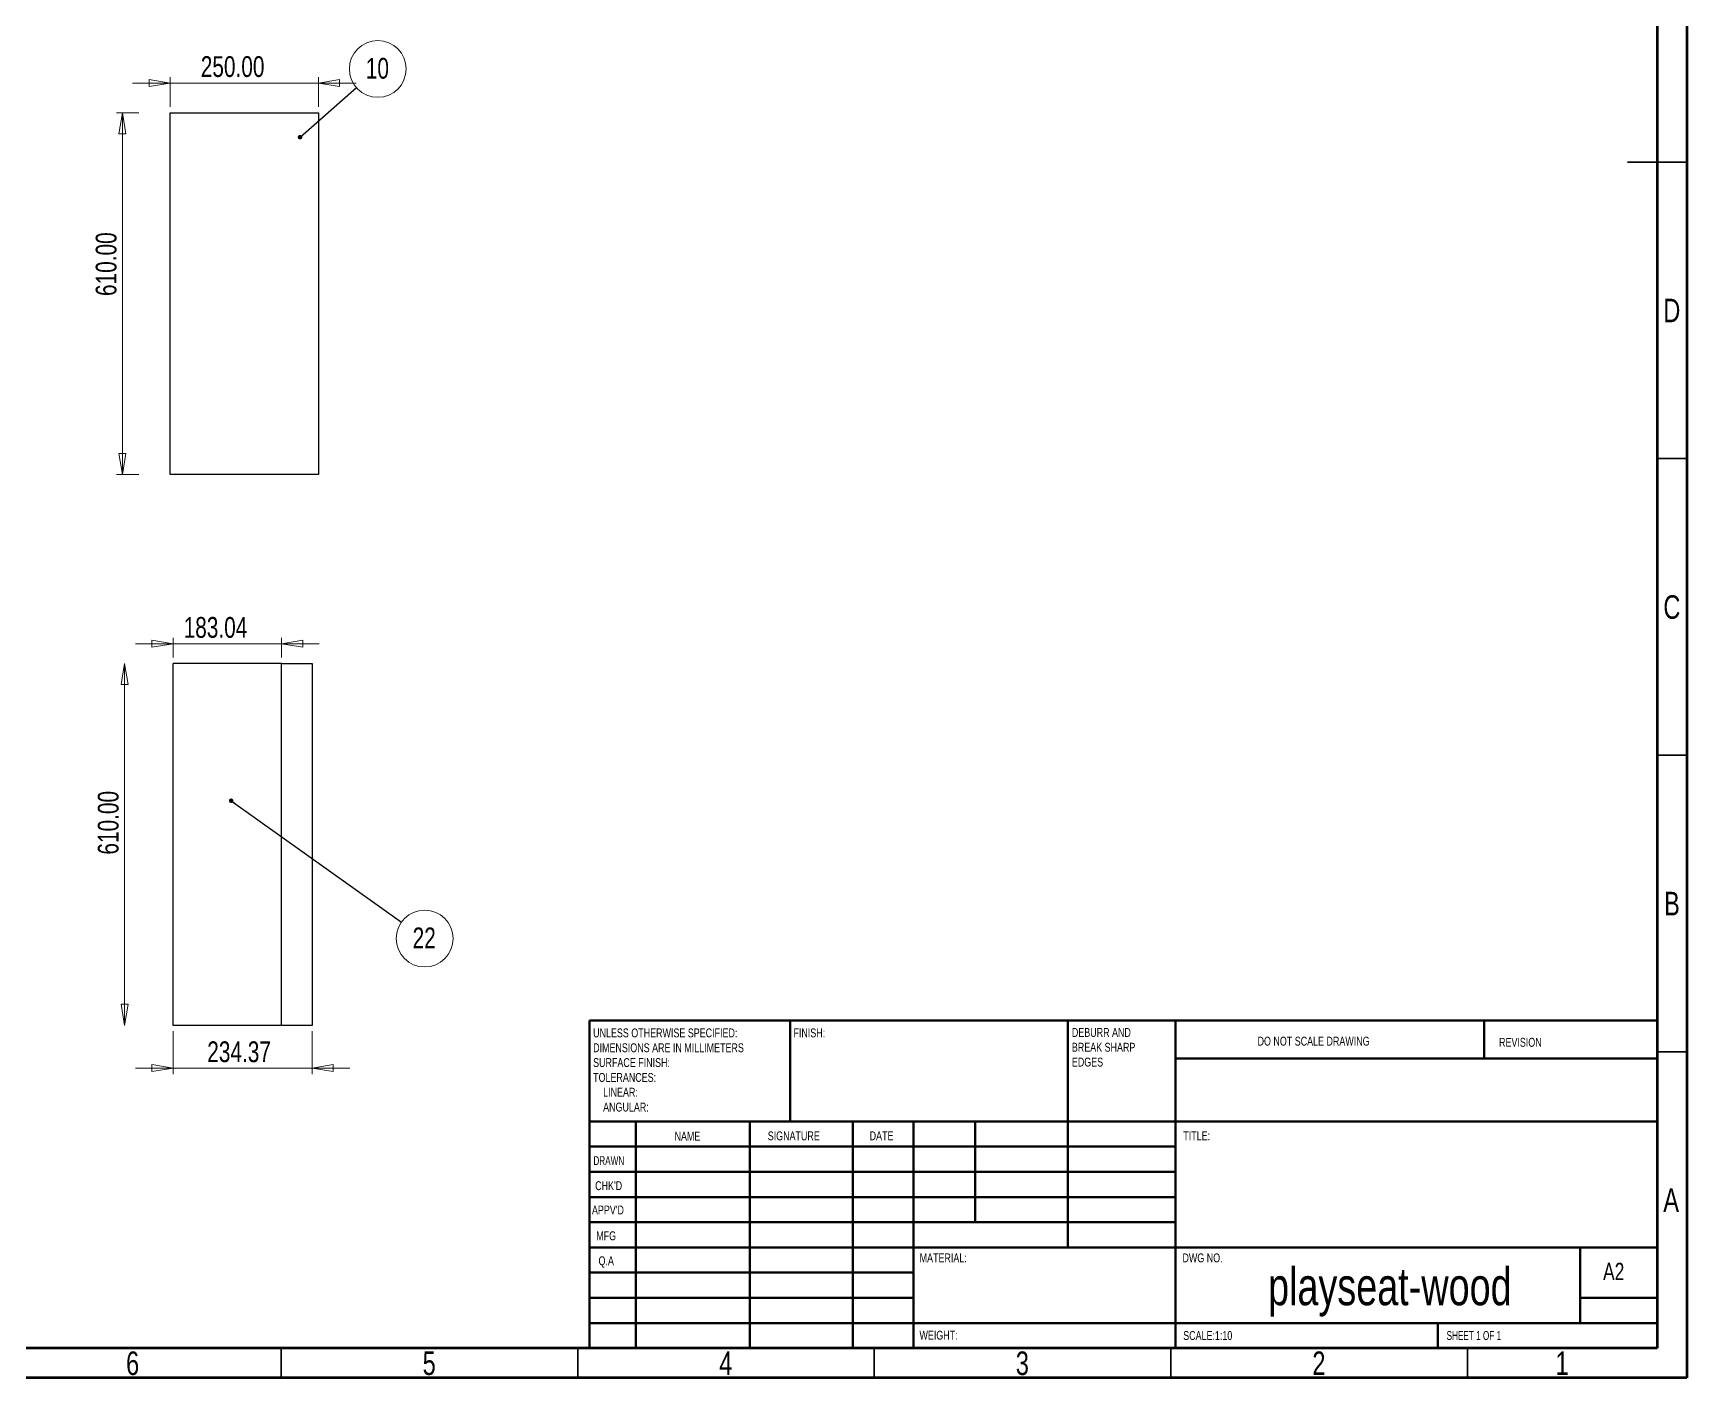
# Model space of a CAD drawing. Header units: millimetres. Extents: x 0 to 589, y 0 to 415.
# Drawn here: x 310.2 to 589, y 5 to 231.7 of the extents above; entities that cross this region are included whole.
import ezdxf

# ---------------------------------------------------------------- set-up
doc = ezdxf.new("R2010")
doc.units = ezdxf.units.MM
doc.styles.add('SLDTEXTSTYLE0', font='TXT', dxfattribs={"width": 0.75})
doc.styles.add('SLDTEXTSTYLE1', font='TXT', dxfattribs={"width": 0.686449})
doc.styles.add('SLDTEXTSTYLE2', font='TXT', dxfattribs={"width": 0.6875})
doc.dimstyles.new('SLDDIMSTYLE0', dxfattribs={"dimtxt": 3.5, "dimasz": 3.556, "dimexe": 0, "dimexo": 0.0625, "dimgap": 0.875, "dimtad": 1, "dimlfac": 10, "dimrnd": 1e-09, "dimzin": 4, "dimdsep": 46, "dimtxsty": 'SLDTEXTSTYLE0', "dimblk1": 'CLOSED', "dimblk2": 'CLOSED', "dimsah": 1, "dimcen": 0.09, "dimadec": 0, "dimazin": 1, "dimtfac": 1, "dimtofl": 0, "dimtmove": 0, "dimatfit": 3, "dimldrblk": 'CLOSED', "dimfxl": 1, "dimfrac": 2, "dimtolj": 1, "dimtzin": 12, "dimarcsym": 0})
doc.dimstyles.new('SLDDIMSTYLE2', dxfattribs={"dimtxt": 0.18, "dimasz": 0.762, "dimexe": 0, "dimexo": 0.0625, "dimgap": 0, "dimtad": 0, "dimtih": 1, "dimtoh": 1, "dimdec": 0, "dimrnd": 1e-09, "dimzin": 0, "dimdsep": 46, "dimtxsty": 'Standard', "dimblk1": 'DOT', "dimblk2": 'DOT', "dimsah": 1, "dimcen": 0.09, "dimadec": 0, "dimazin": 0, "dimtfac": 0.762, "dimtdec": 0, "dimtofl": 0, "dimtmove": 0, "dimatfit": 3, "dimldrblk": 'DOT', "dimfxl": 1, "dimfrac": 2, "dimtolj": 1, "dimtzin": 0, "dimarcsym": 0})
doc.dimstyles.new('SLDDIMSTYLE4', dxfattribs={"dimtxt": 3.5, "dimasz": 3.556, "dimexe": 0, "dimexo": 0.0625, "dimgap": 0.875, "dimtad": 1, "dimlfac": 10, "dimrnd": 1e-09, "dimzin": 4, "dimdsep": 46, "dimtxsty": 'SLDTEXTSTYLE0', "dimblk1": 'CLOSED', "dimblk2": 'CLOSED', "dimsah": 1, "dimcen": 0.09, "dimadec": 0, "dimazin": 1, "dimtfac": 1, "dimtmove": 0, "dimatfit": 0, "dimldrblk": 'CLOSED', "dimfxl": 1, "dimfrac": 2, "dimtolj": 1, "dimtzin": 12, "dimarcsym": 0})
doc.dimstyles.new('SLDDIMSTYLE5', dxfattribs={"dimtxt": 3.5, "dimasz": 3.556, "dimexe": 0, "dimexo": 0.0625, "dimgap": 0.875, "dimtad": 1, "dimlfac": 10, "dimrnd": 1e-09, "dimzin": 12, "dimdsep": 46, "dimtxsty": 'SLDTEXTSTYLE0', "dimblk1": 'CLOSED', "dimblk2": 'CLOSED', "dimsah": 1, "dimcen": 0.09, "dimadec": 0, "dimazin": 3, "dimtfac": 1, "dimtmove": 0, "dimatfit": 0, "dimldrblk": 'CLOSED', "dimfxl": 1, "dimfrac": 2, "dimtolj": 1, "dimtzin": 12, "dimarcsym": 0})

# ---------------------------------------------------------------- blocks, each defined once
blk = doc.blocks.new('SW_NOTE_0')
at = {"color": 0, "linetype": 'Continuous', "lineweight": 0, "char_height": 1.5, "attachment_point": 1, "style": 'SLDTEXTSTYLE0'}
for s, insert in [('UNLESS OTHERWISE SPECIFIED:', (0, 1.93)), ('DIMENSIONS ARE IN MILLIMETERS', (0, -0.57)), ('TOLERANCES:', (0, -5.57)), ('SURFACE FINISH:', (0, -3.07)), ('LINEAR:', (1.69, -8.07)), ('ANGULAR:', (1.69, -10.57))]:
    blk.add_mtext(s, dxfattribs=dict(at, insert=insert))
blk = doc.blocks.new('SW_NOTE_0_1')
at = {"color": 0, "linetype": 'Continuous', "lineweight": 0, "char_height": 1.5, "attachment_point": 1, "style": 'SLDTEXTSTYLE0'}
for s, insert in [('DEBURR AND', (0, 1.93)), ('BREAK SHARP', (0, -0.57)), ('EDGES', (0, -3.07))]:
    blk.add_mtext(s, dxfattribs=dict(at, insert=insert))
blk = doc.blocks.new('_Closed')
at = {"color": 0, "linetype": 'ByBlock', "lineweight": -2}
for p, q in [((-1, 0.166667), (0, 0)), ((-1, 0.166667), (-1, -0.166667)), ((0, 0), (-1, -0.166667)), ((0, 0), (-1, 0))]:
    blk.add_line(p, q, dxfattribs=at)
blk = doc.blocks.new('_D_3')
at = {"color": 7, "linetype": 'Continuous', "lineweight": 0}
for p, q in [((328.03, 218.31), (324.25, 218.31)), ((325.25, 157.31), (325.25, 218.31)), ((328.03, 157.31), (324.25, 157.31))]:
    blk.add_line(p, q, dxfattribs=at)
at = {"color": 7, "linetype": 'Continuous', "lineweight": 18, "xscale": 3.556, "yscale": 3.556}
for p, rotation in [((325.25, 218.31, -59.95), 90), ((325.25, 157.31, -59.95), 270)]:
    blk.add_blockref('_Closed', p, dxfattribs=dict(at, rotation=rotation))
at = {"color": 7, "linetype": 'Continuous', "lineweight": 18, "insert": (320.74, 187.41), "char_height": 3.5, "attachment_point": 1, "rotation": 90, "style": 'SLDTEXTSTYLE0'}
blk.add_mtext('610.00', dxfattribs=at)
blk = doc.blocks.new('_D_4')
at = {"color": 7, "linetype": 'Continuous', "lineweight": 0}
for p, q in [((333.28, 223.32), (326.93, 223.32)), ((333.28, 219.31), (333.28, 224.32)), ((333.28, 223.32), (358.28, 223.32)), ((358.28, 219.31), (358.28, 224.32)), ((358.28, 223.32), (364.63, 223.32))]:
    blk.add_line(p, q, dxfattribs=at)
at = {"color": 7, "linetype": 'Continuous', "lineweight": 18, "xscale": 3.556, "yscale": 3.556}
blk.add_blockref('_Closed', (333.28, 223.32, -59.95), dxfattribs=at)
at = {"color": 7, "linetype": 'Continuous', "lineweight": 18, "xscale": 3.556, "yscale": 3.556, "rotation": 180}
blk.add_blockref('_Closed', (358.28, 223.32, -59.95), dxfattribs=at)
at = {"color": 7, "linetype": 'Continuous', "lineweight": 18, "insert": (338.45, 227.84), "char_height": 3.5, "attachment_point": 1, "style": 'SLDTEXTSTYLE0'}
blk.add_mtext('250.00', dxfattribs=at)
blk = doc.blocks.new('SW_NOTE_0_8')
at = {"color": 0, "linetype": 'Continuous', "lineweight": 0}
blk.add_circle((3.6, 3.16), 4.79, dxfattribs=at)
at = {"color": 0, "linetype": 'Continuous', "lineweight": 0, "insert": (3.53, 5.02), "char_height": 3.5, "attachment_point": 2, "style": 'SLDTEXTSTYLE0'}
blk.add_mtext('10', dxfattribs=at)
blk = doc.blocks.new('_Dot')
at = {"color": 0, "linetype": 'ByBlock', "lineweight": -2}
blk.add_line((-0.5, 0), (-1, 0), dxfattribs=at)
at = {"color": 0, "linetype": 'ByBlock', "const_width": 0.5}
blk.add_lwpolyline([(-0.25, 0, 1), (0.25, 0, 1)], format="xyb", close=True, dxfattribs=at)
blk = doc.blocks.new('_D_13')
at = {"color": 7, "linetype": 'Continuous', "lineweight": 0}
for p, q in [((333.77, 128.78), (327.42, 128.78)), ((333.77, 126.44), (333.77, 129.78)), ((333.77, 128.78), (352.08, 128.78)), ((352.08, 126.44), (352.08, 129.78)), ((352.08, 128.78), (358.43, 128.78))]:
    blk.add_line(p, q, dxfattribs=at)
at = {"color": 7, "linetype": 'Continuous', "lineweight": 18, "xscale": 3.556, "yscale": 3.556}
blk.add_blockref('_Closed', (333.77, 128.78, 52.85), dxfattribs=at)
at = {"color": 7, "linetype": 'Continuous', "lineweight": 18, "xscale": 3.556, "yscale": 3.556, "rotation": 180}
blk.add_blockref('_Closed', (352.08, 128.78, 52.85), dxfattribs=at)
at = {"color": 7, "linetype": 'Continuous', "lineweight": 18, "insert": (335.56, 133.29), "char_height": 3.5, "attachment_point": 1, "style": 'SLDTEXTSTYLE0'}
blk.add_mtext('183.04', dxfattribs=at)
blk = doc.blocks.new('_D_14')
at = {"color": 7, "linetype": 'Continuous', "lineweight": 0}
for p, q in [((333.77, 63.44), (333.77, 56.23)), ((357.21, 63.44), (357.21, 56.23)), ((333.77, 57.23), (327.42, 57.23)), ((333.77, 57.23), (357.21, 57.23)), ((357.21, 57.23), (363.56, 57.23))]:
    blk.add_line(p, q, dxfattribs=at)
at = {"color": 7, "linetype": 'Continuous', "lineweight": 18, "xscale": 3.556, "yscale": 3.556}
blk.add_blockref('_Closed', (333.77, 57.23, 52.85), dxfattribs=at)
at = {"color": 7, "linetype": 'Continuous', "lineweight": 18, "xscale": 3.556, "yscale": 3.556, "rotation": 180}
blk.add_blockref('_Closed', (357.21, 57.23, 52.85), dxfattribs=at)
at = {"color": 7, "linetype": 'Continuous', "lineweight": 18, "insert": (339.54, 61.74), "char_height": 3.5, "attachment_point": 1, "style": 'SLDTEXTSTYLE0'}
blk.add_mtext('234.37', dxfattribs=at)
blk = doc.blocks.new('_D_15')
at = {"color": 7, "linetype": 'Continuous', "lineweight": 0}
blk.add_line((325.61, 64.44), (325.61, 125.44), dxfattribs=at)
at = {"color": 7, "linetype": 'Continuous', "lineweight": 18, "xscale": 3.556, "yscale": 3.556}
for p, rotation in [((325.61, 125.44, 52.85), 90), ((325.61, 64.44, 52.85), 270)]:
    blk.add_blockref('_Closed', p, dxfattribs=dict(at, rotation=rotation))
at = {"color": 7, "linetype": 'Continuous', "lineweight": 18, "insert": (321.09, 93.23), "char_height": 3.5, "attachment_point": 1, "rotation": 90, "style": 'SLDTEXTSTYLE0'}
blk.add_mtext('610.00', dxfattribs=at)
blk = doc.blocks.new('SW_NOTE_0_15')
at = {"color": 0, "linetype": 'Continuous', "lineweight": 0}
blk.add_circle((3.9, -2.78), 4.79, dxfattribs=at)
at = {"color": 0, "linetype": 'Continuous', "lineweight": 0, "insert": (3.83, -0.92), "char_height": 3.5, "attachment_point": 2, "style": 'SLDTEXTSTYLE0'}
blk.add_mtext('22', dxfattribs=at)

msp = doc.modelspace()

# ---------------------------------------------------------------- linework, layer by layer
at = {"color": 7, "linetype": 'Continuous', "lineweight": 70}
for p, q in [((589, 415), (589, 5)), ((584, 410), (584, 10)), ((584, 10), (20, 10)), ((589, 5), (15, 5))]:
    msp.add_line(p, q, dxfattribs=at)
at = {"color": 7, "linetype": 'Continuous', "lineweight": 25}
for p, q in [((333.2767, 157.31), (333.2767, 218.31)), ((333.2767, 218.31), (358.2767, 218.31)), ((358.2767, 218.31), (358.2767, 157.31)), ((358.2767, 157.31), (333.2767, 157.31)), ((333.775, 64.4444), (333.775, 125.4444)), ((352.0788, 125.4444), (333.775, 125.4444)), ((352.0788, 64.4444), (352.0788, 125.4444)), ((352.0788, 125.4444), (357.2121, 125.4444)), ((357.2121, 125.4444), (357.2121, 64.4444)), ((352.0788, 64.4444), (333.775, 64.4444)), ((357.2121, 64.4444), (352.0788, 64.4444))]:
    msp.add_line(p, q, dxfattribs=at)
at = {"color": 7, "linetype": 'Continuous', "lineweight": 35}
for p, q in [((589, 210), (579, 210)), ((584, 210), (589, 210)), ((584, 160), (589, 160)), ((584, 110), (589, 110)), ((584, 60), (589, 60)), ((352, 10), (352, 5)), ((402, 10), (402, 5)), ((452, 10), (452, 5)), ((502, 10), (502, 5)), ((552, 10), (552, 5))]:
    msp.add_line(p, q, dxfattribs=at)
at = {"color": 7, "linetype": 'Continuous', "lineweight": 50}
for p, q in [((404, 65.25), (584, 65.25)), ((404, 65.25), (404, 10)), ((437.8, 48.25), (437.8, 65.25)), ((484.6, 65.25), (484.6, 27)), ((502.8, 65.25), (502.8, 10)), ((554.8, 58.875), (554.8, 65.25)), ((584, 58.875), (502.8, 58.875)), ((584, 48.25), (404, 48.25)), ((411.8, 48.25), (411.8, 10)), ((430.991, 48.25), (430.991, 10)), ((448.3989, 48.25), (448.3989, 10)), ((458.6, 10), (458.6, 48.25)), ((469, 31.25), (469, 48.25)), ((502.8, 44), (404, 44)), ((502.8, 39.75), (404, 39.75)), ((502.8, 35.5), (404, 35.5)), ((502.8, 31.25), (404, 31.25)), ((458.6, 27), (404, 27)), ((458.6, 27), (584, 27)), ((571, 14.25), (571, 27)), ((458.6, 22.7499), (404, 22.7499)), ((458.6, 18.5), (404, 18.5)), ((584, 18.5), (571, 18.5)), ((404, 14.25), (584, 14.25)), ((547, 10), (547, 14.25))]:
    msp.add_line(p, q, dxfattribs=at)

# ---------------------------------------------------------------- block references
at = {"color": 7, "linetype": 'Continuous', "lineweight": 0}
for name, p in [('SW_NOTE_0_8', (364.694, 222.5366)), ('SW_NOTE_0_15', (372.2879, 81.8614)), ('SW_NOTE_0', (404.5937, 61.9874)), ('SW_NOTE_0_1', (485.3092, 62.0695))]:
    msp.add_blockref(name, p, dxfattribs=at)

# ---------------------------------------------------------------- texts
for s, insert, char_height, attachment_point, style in [('D', (586.4527, 186.9572), 3.9688, 2, 'SLDTEXTSTYLE0'), ('C', (586.4587, 136.9572), 3.9688, 2, 'SLDTEXTSTYLE0'), ('B', (586.4706, 86.9572), 3.9688, 2, 'SLDTEXTSTYLE0'), ('FINISH:', (438.3713, 63.9193), 1.5, 1, 'SLDTEXTSTYLE0'), ('DO NOT SCALE DRAWING', (516.6146, 62.533), 1.5, 1, 'SLDTEXTSTYLE0'), ('REVISION', (557.3276, 62.3349), 1.5, 1, 'SLDTEXTSTYLE0'), ('NAME', (418.3222, 46.5015), 1.5, 1, 'SLDTEXTSTYLE0'), ('SIGNATURE', (434.0336, 46.5618), 1.5, 1, 'SLDTEXTSTYLE0'), ('DATE', (451.2147, 46.5762), 1.5, 1, 'SLDTEXTSTYLE0'), ('TITLE:', (504.0902, 46.5762), 1.5, 1, 'SLDTEXTSTYLE0'), ('DRAWN', (404.6434, 42.3848), 1.5, 1, 'SLDTEXTSTYLE1'), ("CHK'D", (404.9392, 38.1619), 1.5, 1, 'SLDTEXTSTYLE0'), ('A', (586.3397, 36.9572), 3.9688, 2, 'SLDTEXTSTYLE0'), ("APPV'D", (404.4017, 34.0659), 1.5, 1, 'SLDTEXTSTYLE0'), ('MFG', (405.124, 29.7158), 1.5, 1, 'SLDTEXTSTYLE0'), ('Q.A', (405.509, 25.5047), 1.5, 1, 'SLDTEXTSTYLE0'), ('MATERIAL:', (459.6459, 25.9861), 1.5, 1, 'SLDTEXTSTYLE0'), ('DWG NO.', (503.953, 25.9861), 1.5, 1, 'SLDTEXTSTYLE0'), ('playseat-wood', (538.9155, 23.6069), 6.35, 2, 'SLDTEXTSTYLE0'), ('A2', (574.8712, 24.4064), 2.91042, 1, 'SLDTEXTSTYLE0'), ('WEIGHT:', (459.6178, 12.9493), 1.4986, 1, 'SLDTEXTSTYLE0'), ('SCALE:1:10', (504.074, 12.9001), 1.5, 1, 'SLDTEXTSTYLE0'), ('SHEET 1 OF 1', (548.4783, 12.9001), 1.5, 1, 'SLDTEXTSTYLE2'), ('6', (326.96, 9.4572), 3.9688, 2, 'SLDTEXTSTYLE0'), ('5', (376.96, 9.4572), 3.9688, 2, 'SLDTEXTSTYLE0'), ('4', (426.96, 9.4572), 3.9688, 2, 'SLDTEXTSTYLE0'), ('3', (476.96, 9.4572), 3.9688, 2, 'SLDTEXTSTYLE0'), ('2', (526.96, 9.4572), 3.9688, 2, 'SLDTEXTSTYLE0'), ('1', (567.96, 9.4572), 3.9688, 2, 'SLDTEXTSTYLE0')]:
    msp.add_mtext(s, dxfattribs=dict(at, insert=insert, char_height=char_height, attachment_point=attachment_point, style=style))

# ---------------------------------------------------------------- dimensions: what is measured, and where the dimension line sits
at = {"color": 7, "linetype": 'Continuous', "lineweight": 18}
for base, p1, p2, dimstyle, picture, middle in [((358.2767, 223.3233), (333.2767, 218.31), (358.2767, 218.31), 'SLDDIMSTYLE4', '_D_4', (345.5622, 223.3233)), ((352.0788, 128.7806), (333.775, 125.4444), (352.0788, 125.4444), 'SLDDIMSTYLE5', '_D_13', (342.6683, 128.7806)), ((357.2121, 57.2267), (333.775, 64.4444), (357.2121, 64.4444), 'SLDDIMSTYLE5', '_D_14', (346.6563, 57.2267))]:
    dim = msp.add_linear_dim(base=base, p1=p1, p2=p2, dimstyle=dimstyle, dxfattribs=at)
    dim.commit()
    dim.dimension.update_dxf_attribs({"geometry": picture, "text_midpoint": middle, "dimtype": 160})
for base, p1, p2, picture, middle in [((325.2472, 218.31), (329.0254, 157.31), (329.0254, 218.31), '_D_3', (325.2472, 194.5222)), ((325.6063, 125.4444), (320.0817, 64.4444), (320.0817, 125.4444), '_D_15', (325.6063, 100.3374))]:
    dim = msp.add_linear_dim(base=base, p1=p1, p2=p2, angle=90, dimstyle='SLDDIMSTYLE0', dxfattribs=at)
    dim.commit()
    dim.dimension.update_dxf_attribs({"geometry": picture, "text_midpoint": middle, "dimtype": 160})

# ---------------------------------------------------------------- leaders
at = {"color": 7, "linetype": 'Continuous', "lineweight": 0}
for points in [[(355.1786, 214.1863), (364.694, 222.5366)], [(343.5707, 102.3237), (372.2879, 81.8614)]]:
    msp.add_leader(points, dimstyle='SLDDIMSTYLE2', dxfattribs=at)

doc.saveas('drawing.dxf')
